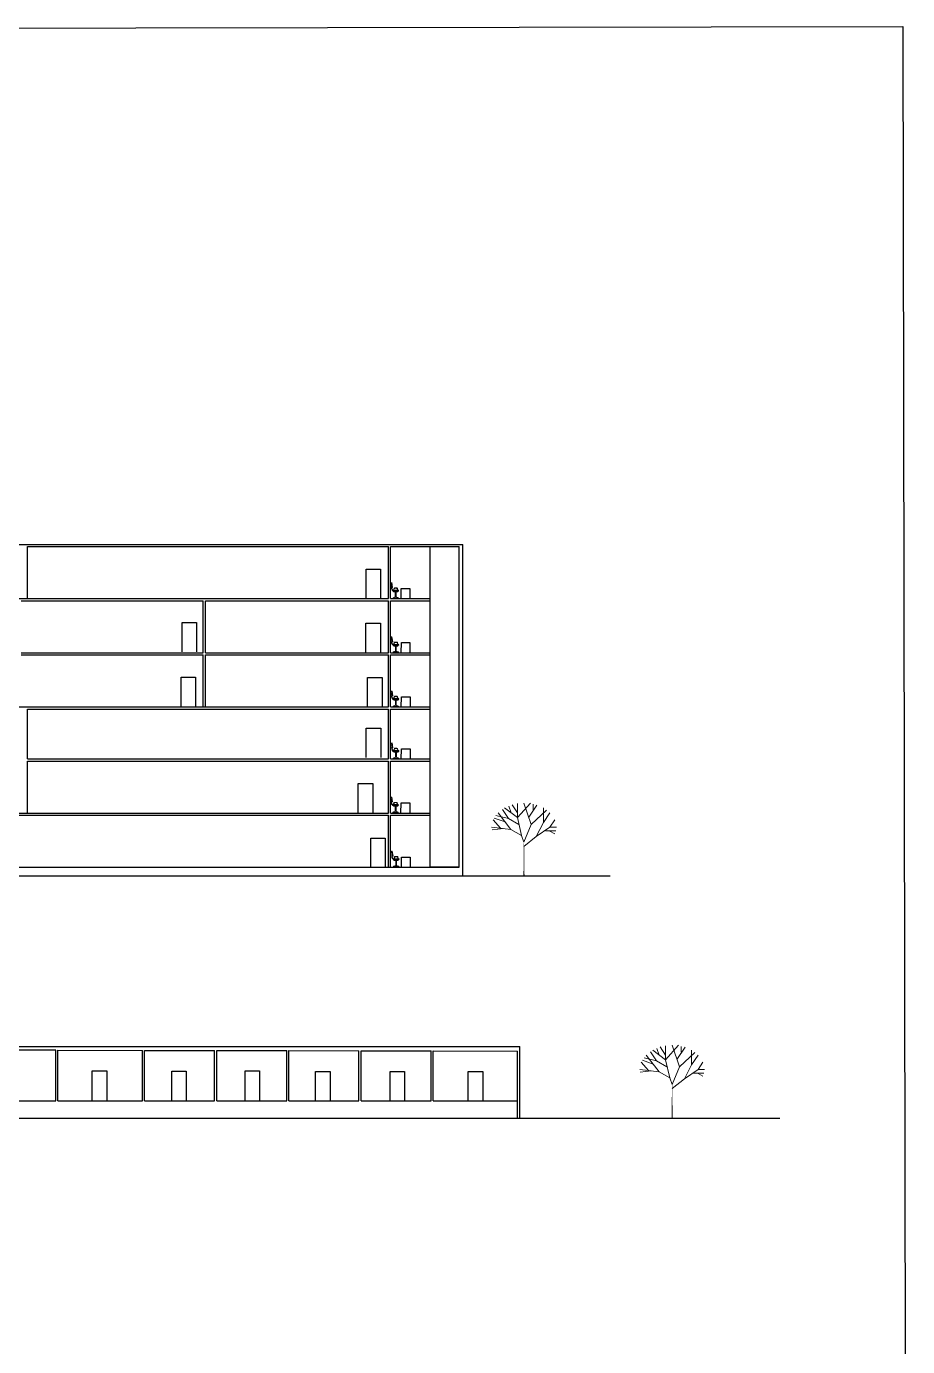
# Model space of a CAD drawing. Header units: millimetres. Extents: x -315744025 to 315695903, y -17416609 to 215511297.
# Drawn here: x 1287450 to 1348496, y 461877 to 553282 of the extents above; entities that cross this region are included whole.
import ezdxf

# ---------------------------------------------------------------- set-up
doc = ezdxf.new("R2010")
doc.units = ezdxf.units.MM
doc.layers.add('finiture', color=7, linetype='Continuous', lineweight=20)

# ---------------------------------------------------------------- blocks, each defined once
blk = doc.blocks.new('02ETRE03')
for p, q in [((-1.87, 11.47), (-1.6, 10.4)), ((-0.8, 10.4), (-1.46, 11.72)), ((-0.8, 9.6), (0.8, 12)), ((-0.8, 9.6), (-0.8, 11.92)), ((0.9, 8.45), (0, 12)), ((0.6, 9.67), (1.6, 11.67)), ((1.13, 11.8), (1.13, 10.88)), ((-1.93, 9.47), (-3.47, 9.93)), ((-1.62, 7.65), (-3.2, 10.4)), ((-1.93, 9.47), (-2.67, 10.93)), ((-0.8, 9.6), (-2.4, 11.2)), ((0.9, 8.45), (2.8, 10.84)), ((2.4, 8.8), (2.4, 11.2)), ((2.4, 8.8), (3.2, 10.4)), ((-2.9, 7.85), (-3.81, 9.22)), ((-2.45, 8.96), (-3.67, 9.53)), ((-0.64, 8.45), (-1.93, 9.47)), ((-0.3, 6.65), (-0.8, 9.6)), ((0, 5.54), (0.9, 8.45)), ((1.52, 6.49), (2.4, 8.8)), ((3.2, 8), (3.81, 9.22)), ((-1.62, 7.65), (-4, 8)), ((-2.53, 7.78), (-3.94, 7.6)), ((-0.3, 6.65), (-1.62, 7.65)), ((0, 5.54), (-0.3, 6.65)), ((1.52, 6.49), (3.2, 8)), ((2.64, 7.42), (3.93, 7.4)), ((3.2, 8), (4, 8)), ((3.2, 7.37), (3.8, 6.93)), ((0, 4.87), (1.52, 6.49))]:
    blk.add_line(p, q)
blk.add_lwpolyline([(0, 0, 0.133, 0.0333, 0), (0, 5.54, 0.0333, 0.0333, 0)], format="xyseb")

msp = doc.modelspace()

# ---------------------------------------------------------------- linework, layer by layer
for p, q in [((1237075, 517414), (1317675, 517414)), ((1317675, 494464), (1317675, 517414)), ((1287525, 517264), (1312525, 517264)), ((1287525, 513664), (1287525, 517264)), ((1312525, 513664), (1312525, 517264)), ((1312675, 513664), (1312675, 517264)), ((1312675, 517264), (1317425, 517264)), ((1315425, 495064), (1315425, 517264)), ((1317425, 495064), (1317425, 517264)), ((1310990, 513674), (1310990, 515698)), ((1310990, 515698), (1311990, 515698)), ((1311990, 515698), (1311990, 513674)), ((1313406, 513658), (1313416, 514366)), ((1313416, 514366), (1314012, 514366)), ((1314012, 514366), (1314012, 513658)), ((1262375, 513664), (1312525, 513664)), ((1287088, 513514), (1299702, 513514)), ((1299702, 509914), (1299702, 513514)), ((1299852, 513514), (1312525, 513514)), ((1299852, 509914), (1299852, 513514)), ((1312525, 509914), (1312525, 513514)), ((1312675, 513664), (1315425, 513664)), ((1312675, 509914), (1312675, 513514)), ((1312675, 513514), (1315425, 513514)), ((1298233, 509977), (1298233, 512001)), ((1298233, 512001), (1299233, 512001)), ((1299233, 512001), (1299233, 509977)), ((1310974, 509934), (1310974, 511958)), ((1310974, 511958), (1311974, 511958)), ((1311974, 511958), (1311974, 509934)), ((1313414, 509910), (1313424, 510618)), ((1313424, 510618), (1314020, 510618)), ((1314020, 510618), (1314020, 509910)), ((1287088, 509914), (1299702, 509914)), ((1287088, 509764), (1299702, 509764)), ((1299702, 506164), (1299702, 509764)), ((1299852, 509914), (1312525, 509914)), ((1299852, 509764), (1312525, 509764)), ((1299852, 506164), (1299852, 509764)), ((1312525, 506164), (1312525, 509764)), ((1312675, 509914), (1315425, 509914)), ((1312675, 506164), (1312675, 509764)), ((1312675, 509764), (1315425, 509764)), ((1298166, 506212), (1298166, 508236)), ((1298166, 508236), (1299166, 508236)), ((1299166, 508236), (1299166, 506212)), ((1311088, 506177), (1311088, 508201)), ((1311088, 508201), (1312088, 508201)), ((1312088, 508201), (1312088, 506177)), ((1313418, 506157), (1313428, 506865)), ((1313428, 506865), (1314024, 506865)), ((1314024, 506865), (1314024, 506157)), ((1274525, 506164), (1312525, 506164)), ((1286375, 506164), (1298875, 506164)), ((1287525, 502564), (1287525, 506014)), ((1287525, 506014), (1312525, 506014)), ((1312525, 502564), (1312525, 506014)), ((1312675, 506164), (1315425, 506164)), ((1312675, 502564), (1312675, 506014)), ((1312675, 506014), (1315425, 506014)), ((1310997, 502671), (1310997, 504695)), ((1310997, 504695), (1311997, 504695)), ((1311997, 504695), (1311997, 502671)), ((1313423, 502557), (1313433, 503265)), ((1313433, 503265), (1314029, 503265)), ((1314029, 503265), (1314029, 502557)), ((1287525, 502564), (1312525, 502564)), ((1287525, 502414), (1312525, 502414)), ((1287525, 498814), (1287525, 502414)), ((1312525, 498814), (1312525, 502414)), ((1312675, 502564), (1315425, 502564)), ((1312675, 498814), (1312675, 502414)), ((1312675, 502414), (1315425, 502414)), ((1310441, 498836), (1310441, 500860)), ((1310441, 500860), (1311441, 500860)), ((1311441, 500860), (1311441, 498836)), ((1313396, 498812), (1313406, 499521)), ((1313406, 499521), (1314002, 499521)), ((1314002, 499521), (1314002, 498812)), ((1262375, 498814), (1312525, 498814)), ((1277525, 498664), (1312525, 498664)), ((1312525, 495064), (1312525, 498664)), ((1312675, 498814), (1315425, 498814)), ((1312675, 498664), (1315425, 498664)), ((1312675, 495064), (1312675, 498664)), ((1311302, 495063), (1311302, 497087)), ((1311302, 497087), (1312302, 497087)), ((1312302, 497087), (1312302, 495063)), ((1313435, 495064), (1313444, 495772)), ((1313444, 495772), (1314040, 495772)), ((1314040, 495772), (1314040, 495064)), ((1237305, 495064), (1317425, 495064)), ((1277525, 495064), (1312525, 495064)), ((1312675, 495064), (1317425, 495064)), ((1317425, 495064), (1315425, 495064)), ((1230280, 494464), (1327880, 494464)), ((1234482, 482647), (1321632, 482647)), ((1321632, 477697), (1321632, 482647)), ((1289482, 482399), (1279482, 482399)), ((1289482, 478897), (1289482, 482401)), ((1289482, 478897), (1289482, 482399)), ((1289632, 482401), (1295482, 482389)), ((1289632, 478897), (1289632, 482401)), ((1295482, 478897), (1295482, 482389)), ((1295632, 482388), (1300482, 482378)), ((1295632, 478897), (1295632, 482388)), ((1300482, 478897), (1300482, 482378)), ((1300632, 482378), (1305482, 482368)), ((1300632, 478897), (1300632, 482378)), ((1305482, 478897), (1305482, 482368)), ((1305632, 482367), (1310482, 482357)), ((1305632, 478897), (1305632, 482367)), ((1310482, 478897), (1310482, 482357)), ((1310632, 482357), (1315482, 482346)), ((1310632, 478897), (1310632, 482357)), ((1315482, 478897), (1315482, 482346)), ((1315632, 482346), (1321482, 482334)), ((1315632, 478897), (1315632, 482346)), ((1321482, 477697), (1321482, 482334)), ((1292017, 478935), (1292017, 480959)), ((1292017, 480959), (1293017, 480959)), ((1293017, 480959), (1293017, 478935)), ((1297525, 478920), (1297525, 480944)), ((1297525, 480944), (1298525, 480944)), ((1298525, 480944), (1298525, 478920)), ((1302601, 478939), (1302601, 480963)), ((1302601, 480963), (1303601, 480963)), ((1303601, 480963), (1303601, 478939)), ((1307485, 478907), (1307485, 480931)), ((1307485, 480931), (1308485, 480931)), ((1308485, 480931), (1308485, 478907)), ((1312642, 478892), (1312642, 480916)), ((1312642, 480916), (1313642, 480916)), ((1313642, 480916), (1313642, 478892)), ((1318063, 478896), (1318063, 480920)), ((1318063, 480920), (1319063, 480920)), ((1319063, 480920), (1319063, 478896)), ((1279482, 478897), (1289482, 478897)), ((1289632, 478897), (1295482, 478897)), ((1289632, 478897), (1295482, 478897)), ((1295632, 478897), (1300482, 478897)), ((1300632, 478897), (1305482, 478897)), ((1305632, 478897), (1310482, 478897)), ((1310632, 478897), (1315482, 478897)), ((1315632, 478897), (1321482, 478897)), ((1315632, 478897), (1321482, 478897)), ((1220464, 477697), (1339637, 477697))]:
    msp.add_line(p, q)
msp.add_lwpolyline([(1055850, 552768), (1348171, 553282), (1348496, 368941), (1055850, 368941)], close=True)
at = {"layer": 'finiture', "linetype": 'Continuous'}
for p, q in [((1312712, 514735), (1312762, 514421)), ((1312766, 514769), (1312819, 514430)), ((1312762, 514421), (1312819, 514430)), ((1312848, 514197), (1312923, 514378)), ((1312848, 514247), (1312848, 514189)), ((1312848, 514247), (1312869, 514247)), ((1312848, 514189), (1313205, 514189)), ((1312848, 514189), (1312907, 514132)), ((1313007, 513783), (1312848, 513729)), ((1312848, 513729), (1312848, 513667)), ((1312868, 514189), (1312938, 514356)), ((1312870, 513667), (1312876, 513706)), ((1312876, 513706), (1313007, 513729)), ((1312892, 514247), (1313164, 514247)), ((1312907, 514132), (1313165, 514132)), ((1312963, 514404), (1313106, 514404)), ((1312978, 514383), (1313090, 514383)), ((1313007, 514132), (1313007, 513783)), ((1313007, 513729), (1313065, 513729)), ((1313065, 514132), (1313065, 513783)), ((1313065, 513783), (1313225, 513729)), ((1313196, 513706), (1313065, 513729)), ((1313183, 514189), (1313131, 514352)), ((1313205, 514189), (1313147, 514374)), ((1313205, 514189), (1313165, 514132)), ((1313187, 514247), (1313205, 514247)), ((1313203, 513667), (1313196, 513706)), ((1313225, 513729), (1313225, 513667)), ((1312848, 513667), (1312870, 513667)), ((1313225, 513667), (1313203, 513667)), ((1312721, 510987), (1312770, 510673)), ((1312774, 511021), (1312827, 510682)), ((1312770, 510673), (1312827, 510682)), ((1312856, 510449), (1312932, 510629)), ((1312856, 510499), (1312856, 510441)), ((1312856, 510499), (1312877, 510499)), ((1312856, 510441), (1313214, 510441)), ((1312856, 510441), (1312916, 510383)), ((1312876, 510440), (1312946, 510608)), ((1312901, 510499), (1313173, 510499)), ((1312916, 510383), (1313174, 510383)), ((1312972, 510656), (1313114, 510656)), ((1312986, 510634), (1313098, 510634)), ((1313016, 510383), (1313016, 510035)), ((1313074, 510383), (1313074, 510035)), ((1313191, 510441), (1313140, 510604)), ((1313214, 510441), (1313156, 510626)), ((1313214, 510441), (1313174, 510383)), ((1313196, 510499), (1313214, 510499)), ((1313016, 510035), (1312856, 509980)), ((1312856, 509980), (1312856, 509919)), ((1312856, 509919), (1312878, 509919)), ((1312878, 509919), (1312885, 509958)), ((1312885, 509958), (1313016, 509980)), ((1313016, 509980), (1313074, 509980)), ((1313074, 510035), (1313233, 509980)), ((1313205, 509958), (1313074, 509980)), ((1313211, 509919), (1313205, 509958)), ((1313233, 509919), (1313211, 509919)), ((1313233, 509980), (1313233, 509919)), ((1312725, 507234), (1312774, 506920)), ((1312774, 506920), (1312831, 506929)), ((1312778, 507268), (1312831, 506929)), ((1312860, 506696), (1312936, 506877)), ((1312860, 506746), (1312860, 506688)), ((1312860, 506746), (1312881, 506746)), ((1312860, 506688), (1313218, 506688)), ((1312860, 506688), (1312919, 506631)), ((1312880, 506688), (1312950, 506855)), ((1312904, 506746), (1313177, 506746)), ((1312919, 506631), (1313178, 506631)), ((1312976, 506904), (1313118, 506904)), ((1312990, 506882), (1313102, 506882)), ((1313019, 506631), (1313019, 506283)), ((1313077, 506631), (1313077, 506283)), ((1313195, 506688), (1313144, 506851)), ((1313218, 506688), (1313160, 506873)), ((1313218, 506688), (1313178, 506631)), ((1313200, 506746), (1313218, 506746)), ((1313019, 506283), (1312860, 506228)), ((1312860, 506228), (1312860, 506166)), ((1312860, 506166), (1312882, 506166)), ((1312882, 506166), (1312889, 506205)), ((1312889, 506205), (1313019, 506228)), ((1313019, 506228), (1313077, 506228)), ((1313077, 506283), (1313237, 506228)), ((1313208, 506205), (1313077, 506228)), ((1313215, 506166), (1313208, 506205)), ((1313237, 506166), (1313215, 506166)), ((1313237, 506228), (1313237, 506166)), ((1312783, 503668), (1312836, 503329)), ((1312729, 503634), (1312779, 503320)), ((1312779, 503320), (1312836, 503329)), ((1312865, 503096), (1312940, 503277)), ((1312865, 503146), (1312865, 503088)), ((1312865, 503146), (1312886, 503146)), ((1312865, 503088), (1313222, 503088)), ((1312865, 503088), (1312924, 503030)), ((1312885, 503088), (1312955, 503255)), ((1312909, 503146), (1313181, 503146)), ((1312924, 503030), (1313182, 503030)), ((1312980, 503303), (1313123, 503303)), ((1312995, 503282), (1313107, 503282)), ((1313024, 503030), (1313024, 502682)), ((1313082, 503030), (1313082, 502682)), ((1313200, 503088), (1313148, 503251)), ((1313222, 503088), (1313164, 503273)), ((1313222, 503088), (1313182, 503030)), ((1313204, 503146), (1313222, 503146)), ((1313024, 502682), (1312865, 502628)), ((1312865, 502628), (1312865, 502566)), ((1312865, 502566), (1312887, 502566)), ((1312887, 502566), (1312893, 502605)), ((1312893, 502605), (1313024, 502628)), ((1313024, 502628), (1313082, 502628)), ((1313082, 502682), (1313242, 502628)), ((1313213, 502605), (1313082, 502628)), ((1313220, 502566), (1313213, 502605)), ((1313242, 502566), (1313220, 502566)), ((1313242, 502628), (1313242, 502566)), ((1312702, 499889), (1312751, 499575)), ((1312751, 499575), (1312809, 499584)), ((1312755, 499923), (1312809, 499584)), ((1312837, 499352), (1312913, 499532)), ((1312837, 499401), (1312837, 499343)), ((1312837, 499401), (1312858, 499401)), ((1312837, 499343), (1313195, 499343)), ((1312837, 499343), (1312897, 499286)), ((1312857, 499343), (1312927, 499510)), ((1312882, 499401), (1313154, 499401)), ((1312897, 499286), (1313155, 499286)), ((1312953, 499559), (1313096, 499559)), ((1312967, 499537), (1313080, 499537)), ((1312997, 499286), (1312997, 498938)), ((1313055, 499286), (1313055, 498938)), ((1313172, 499343), (1313121, 499507)), ((1313195, 499343), (1313137, 499528)), ((1313195, 499343), (1313155, 499286)), ((1313177, 499401), (1313195, 499401)), ((1312997, 498938), (1312837, 498883)), ((1312837, 498883), (1312837, 498821)), ((1312837, 498821), (1312859, 498821)), ((1312859, 498821), (1312866, 498861)), ((1312866, 498861), (1312997, 498883)), ((1312997, 498883), (1313055, 498883)), ((1313055, 498938), (1313214, 498883)), ((1313186, 498861), (1313055, 498883)), ((1313193, 498821), (1313186, 498861)), ((1313214, 498821), (1313193, 498821)), ((1313214, 498883), (1313214, 498821)), ((1312741, 496141), (1312790, 495827)), ((1312790, 495827), (1312847, 495836)), ((1312794, 496175), (1312847, 495836)), ((1312876, 495603), (1312952, 495783)), ((1312876, 495653), (1312876, 495595)), ((1312876, 495653), (1312897, 495653)), ((1312876, 495595), (1313234, 495595)), ((1312876, 495595), (1312936, 495537)), ((1312896, 495594), (1312966, 495762)), ((1312921, 495653), (1313193, 495653)), ((1312936, 495537), (1313194, 495537)), ((1312992, 495810), (1313134, 495810)), ((1313006, 495788), (1313119, 495788)), ((1313036, 495537), (1313036, 495189)), ((1313094, 495537), (1313094, 495189)), ((1313211, 495595), (1313160, 495758)), ((1313234, 495595), (1313176, 495780)), ((1313234, 495595), (1313194, 495537)), ((1313216, 495653), (1313234, 495653)), ((1313036, 495189), (1312876, 495134)), ((1312876, 495134), (1312876, 495073)), ((1312876, 495073), (1312898, 495073)), ((1312898, 495073), (1312905, 495112)), ((1312905, 495112), (1313036, 495134)), ((1313036, 495134), (1313094, 495134)), ((1313094, 495189), (1313253, 495134)), ((1313225, 495112), (1313094, 495134)), ((1313231, 495073), (1313225, 495112)), ((1313253, 495073), (1313231, 495073)), ((1313253, 495134), (1313253, 495073))]:
    msp.add_line(p, q, dxfattribs=at)
for centre, radius, start, end in [((1313007, 514417), 278, 159.24404, 235.08764), ((1313007, 514417), 249, 174.85169, 230.28499), ((1312963, 514361), 43.5, 90, 157.26819), ((1312978, 514339), 43.5, 90, 157.26819), ((1313090, 514339), 43.5, 17.43017, 90), ((1313106, 514361), 43.5, 17.43017, 90), ((1313205, 514218), 29, 270, 90), ((1313015, 510669), 278, 159.24404, 235.08764), ((1313015, 510669), 249, 174.85169, 230.28499), ((1312972, 510613), 43.5, 90, 157.26819), ((1312986, 510591), 43.5, 90, 157.26819), ((1313098, 510591), 43.5, 17.43017, 90), ((1313114, 510613), 43.5, 17.43017, 90), ((1313214, 510470), 29, 270, 90), ((1313019, 506916), 278, 159.24404, 235.08764), ((1313019, 506916), 249, 174.85169, 230.28499), ((1312976, 506860), 43.5, 90, 157.26819), ((1312990, 506838), 43.5, 90, 157.26819), ((1313102, 506838), 43.5, 17.43017, 90), ((1313118, 506860), 43.5, 17.43017, 90), ((1313218, 506717), 29, 270, 90), ((1313024, 503316), 278, 159.24404, 235.08764), ((1313024, 503316), 249, 174.85169, 230.28499), ((1312980, 503260), 43.5, 90, 157.26819), ((1312995, 503238), 43.5, 90, 157.26819), ((1313107, 503238), 43.5, 17.43017, 90), ((1313123, 503260), 43.5, 17.43017, 90), ((1313222, 503117), 29, 270, 90), ((1312996, 499571), 278, 159.24404, 235.08764), ((1312996, 499571), 249, 174.85169, 230.28499), ((1312953, 499515), 43.5, 90, 157.26819), ((1312967, 499493), 43.5, 90, 157.26819), ((1313080, 499493), 43.5, 17.43017, 90), ((1313096, 499515), 43.5, 17.43017, 90), ((1313195, 499372), 29, 270, 90), ((1313035, 495823), 278, 159.24404, 235.08764), ((1313035, 495823), 249, 174.85169, 230.28499), ((1312992, 495767), 43.5, 90, 157.26819), ((1313006, 495745), 43.5, 90, 157.26819), ((1313119, 495745), 43.5, 17.43017, 90), ((1313134, 495767), 43.5, 17.43017, 90), ((1313234, 495624), 29, 270, 90)]:
    msp.add_arc(centre, radius, start, end, dxfattribs=at)
for points in [[(1312712, 514735), (1312721, 514757), (1312727, 514762), (1312742, 514766), (1312755, 514767), (1312766, 514769)], [(1312721, 510987), (1312729, 511009), (1312735, 511014), (1312750, 511018), (1312763, 511019), (1312774, 511021)], [(1312725, 507234), (1312733, 507256), (1312739, 507261), (1312754, 507265), (1312767, 507266), (1312778, 507268)], [(1312729, 503634), (1312738, 503656), (1312744, 503661), (1312759, 503665), (1312772, 503666), (1312783, 503668)], [(1312702, 499889), (1312711, 499911), (1312716, 499916), (1312731, 499920), (1312744, 499922), (1312755, 499923)], [(1312741, 496141), (1312749, 496163), (1312755, 496168), (1312770, 496172), (1312783, 496173), (1312794, 496175)]]:
    msp.add_spline(points, degree=3, dxfattribs=at)

# ---------------------------------------------------------------- block references
at = {"layer": 'finiture', "linetype": 'Continuous', "xscale": 560.8796432562318, "yscale": 420.6597324448817, "zscale": 560.8796432571191}
for p in [(1321920, 494464), (1332182, 477690)]:
    msp.add_blockref('02ETRE03', p, dxfattribs=at)

doc.saveas('drawing.dxf')
